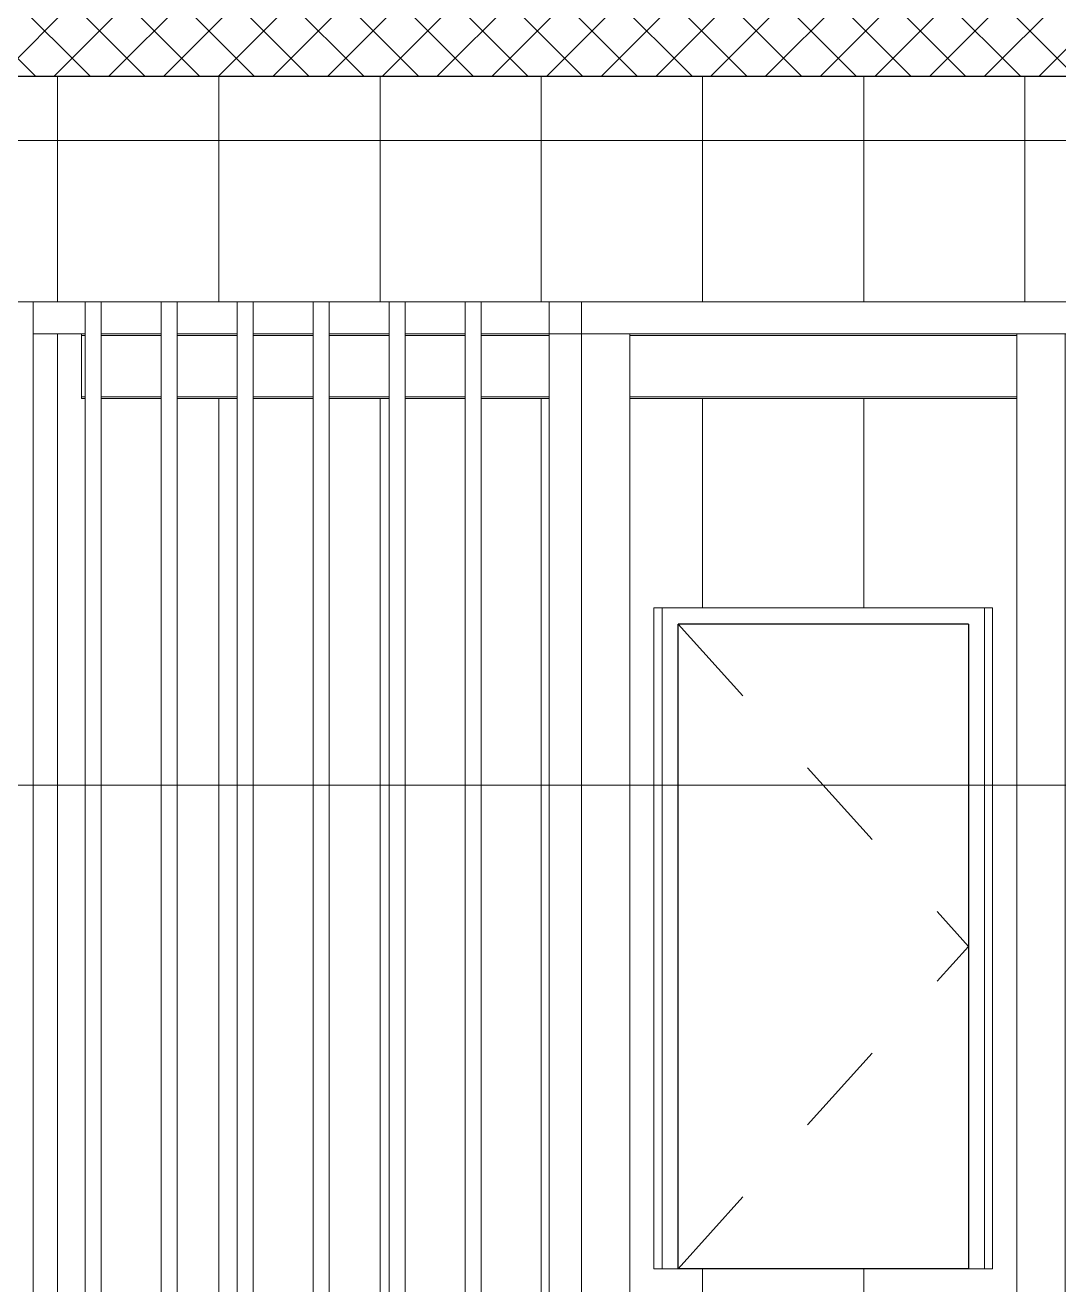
# Model space of a CAD drawing. Extents: x 692141 to 693595, y 1492301 to 1494225.
# Drawn here: x 692328.933 to 692332.138, y 1492383.663 to 1492387.571 of the extents above; entities that cross this region are included whole.
import ezdxf

# ---------------------------------------------------------------- set-up
doc = ezdxf.new("R2010")
doc.units = 0
doc.header["$MEASUREMENT"] = 0
for name, pattern in [('Centre', [7937.5, 1587.5, -1190.625, 3968.75, -1190.625]), ('Dash 0_6 mm_5_', [600, 300, -300]), ('Grid Line', [5556.25, 3175, -793.75, 793.75, -793.75]), ('Hidden_2_', [3571.875, 2381.25, -1190.625])]:
    doc.linetypes.add(name, pattern=pattern)
for name, color, linetype, lineweight in [('A-COLS', 52, 'Continuous', 5), ('A-DOOR-FRAM', 31, 'Continuous', 5), ('A-FLOR-LEVL', 8, 'Grid Line', 5), ('A-GLAZ-CWMG', 51, 'Continuous', 5), ('A-WALL-PATT', 111, 'Continuous', 5), ('S-BEAM', 12, 'Continuous', 5)]:
    doc.layers.add(name, color=color, linetype=linetype, lineweight=lineweight)
doc.layers.add('A-DOOR', color=2, linetype='Continuous')
doc.layers.add('A-WALL', color=2, linetype='Continuous')

# ---------------------------------------------------------------- blocks, each defined once
blk = doc.blocks.new('Rectangular Mullion - 50 x 100mm-124523-500_ELEVATION 4')
at = {"layer": 'A-GLAZ-CWMG', "color": 7}
for p, q in [((72799.6363114673, 11900), (72899.63631146729, 11900)), ((72799.6363114673, 8500), (72799.6363114673, 11900)), ((72899.63631146729, 11900), (72899.63631146729, 8500))]:
    blk.add_line(p, q, dxfattribs=at)
blk = doc.blocks.new('Rectangular Mullion - 50 x 100mm-113344-500_ELEVATION 4')
at = {"layer": 'A-GLAZ-CWMG', "color": 7}
for p, q in [((71149.63631146731, 11900), (71199.63631146731, 11900)), ((71149.63631146731, 11900), (71149.63631146731, 5750.000000001166)), ((71199.63631146731, 5750.000000001166), (71199.63631146731, 11900)), ((71149.63631146731, 5741.000000001177), (71149.63631146731, 5509.000000001183)), ((71199.63631146731, 5509.000000001183), (71199.63631146731, 5741.000000001177)), ((71149.63631146731, 5500.000000001193), (71149.63631146731, 5400.000000000934)), ((71199.63631146731, 5400.000000000934), (71199.63631146731, 5500.000000001193)), ((71199.63631146731, 5400.000000000934), (71149.63631146731, 5400.000000000934))]:
    blk.add_line(p, q, dxfattribs=at)
blk = doc.blocks.new('Rectangular Mullion - 50 x 100mm-113340-500_ELEVATION 4')
at = {"layer": 'A-GLAZ-CWMG', "color": 7}
for p, q in [((71360.35059739932, 11900), (71410.35059739932, 11900)), ((71360.35059739932, 11900), (71360.35059739932, 5750.000000001166)), ((71410.35059739932, 5750.000000001166), (71410.35059739932, 11900)), ((71360.35059739932, 5741.000000001177), (71360.35059739932, 5509.000000001183)), ((71410.35059739932, 5509.000000001183), (71410.35059739932, 5741.000000001177)), ((71360.35059739932, 5500.000000001193), (71360.35059739932, 5400.000000000934)), ((71410.35059739932, 5400.000000000934), (71410.35059739932, 5500.000000001193)), ((71410.35059739932, 5400.000000000934), (71360.35059739932, 5400.000000000934))]:
    blk.add_line(p, q, dxfattribs=at)
blk = doc.blocks.new('Rectangular Mullion - 50 x 100mm-98015-500_ELEVATION 4')
at = {"layer": 'A-GLAZ-CWMG', "color": 7}
for p, q in [((72799.6363114673, 11800), (72799.6363114673, 11900)), ((72799.6363114673, 11900), (74499.63631149073, 11900)), ((74499.63631149073, 11900), (74499.63631149073, 11800)), ((74499.63631149073, 11800), (72799.6363114673, 11800))]:
    blk.add_line(p, q, dxfattribs=at)
blk = doc.blocks.new('Rectangular Mullion - 50 x 100mm-V104-500_ELEVATION 4')
at = {"layer": 'A-GLAZ-CWMG', "color": 7}
for p, q in [((71099.6363114439, 11800), (71099.6363114439, 11900)), ((71099.6363114439, 11900), (72799.63631146733, 11900)), ((72799.63631146733, 11900), (72799.63631146733, 11800)), ((71149.63631146731, 11800), (71099.6363114439, 11800)), ((71360.3505973993, 11800), (71199.63631146733, 11800)), ((71596.06488302653, 11800), (71410.3505973993, 11800)), ((71831.77916865374, 11800), (71646.06488302653, 11800)), ((72067.4934542809, 11800), (71881.77916865374, 11800)), ((72303.20773990813, 11800), (72117.49345428092, 11800)), ((72538.92202553533, 11800), (72353.20773990813, 11800)), ((72799.63631146733, 11800), (72588.92202553533, 11800))]:
    blk.add_line(p, q, dxfattribs=at)
blk = doc.blocks.new('M_Rectangular Column - 150 x 150mm-114723-500_ELEVATION 4')
at = {"layer": 'A-COLS', "color": 7}
for p, q in [((74249.63631149074, 11800), (74399.63631149073, 11800)), ((74249.63631149074, 175.0000000000014), (74249.63631149074, 11800)), ((74399.63631149073, 11800), (74399.63631149073, 175.0000000000014))]:
    blk.add_line(p, q, dxfattribs=at)
blk = doc.blocks.new('Rectangular and Square Hollow Sections - TUBR200x100x4_5-115500-500_ELEVATION 4')
at = {"layer": 'S-BEAM', "color": 7}
for p, q in [((71349.63631149076, 11600), (71349.63631149076, 11800)), ((71349.63631149076, 11800), (71360.3505973993, 11800)), ((71349.63631149076, 11604.5), (71349.63631149076, 11795.5)), ((71410.3505973993, 11800), (71596.06488302653, 11800)), ((71646.06488302653, 11800), (71831.77916865374, 11800)), ((71881.77916865374, 11800), (72067.4934542809, 11800)), ((72117.4934542809, 11800), (72303.20773990812, 11800)), ((72353.20773990813, 11800), (72538.92202553531, 11800)), ((72588.92202553531, 11800), (72799.6363114673, 11800)), ((72899.63631146731, 11800), (72999.63631149076, 11800)), ((71349.63631149076, 11600), (71360.3505973993, 11600)), ((71410.3505973993, 11600), (71596.06488302653, 11600)), ((71646.06488302653, 11600), (71831.77916865374, 11600)), ((71881.77916865374, 11600), (72067.4934542809, 11600)), ((72117.4934542809, 11600), (72303.20773990812, 11600)), ((72353.20773990813, 11600), (72538.92202553531, 11600)), ((72588.92202553531, 11600), (72799.6363114673, 11600))]:
    blk.add_line(p, q, dxfattribs=at)
at = {"layer": 'S-BEAM', "color": 7, "linetype": 'Hidden_2_'}
for p, q in [((71360.3505973993, 11795.5), (71349.63631149076, 11795.5)), ((71596.06488302653, 11795.5), (71410.3505973993, 11795.5)), ((71831.77916865374, 11795.5), (71646.06488302653, 11795.5)), ((72067.4934542809, 11795.5), (71881.77916865374, 11795.5)), ((72303.20773990812, 11795.5), (72117.4934542809, 11795.5)), ((72538.92202553531, 11795.5), (72353.20773990813, 11795.5)), ((72799.6363114673, 11795.5), (72588.92202553531, 11795.5)), ((71360.3505973993, 11604.5), (71349.63631149076, 11604.5)), ((71596.06488302653, 11604.5), (71410.3505973993, 11604.5)), ((71831.77916865374, 11604.5), (71646.06488302653, 11604.5)), ((72067.4934542809, 11604.5), (71881.77916865374, 11604.5)), ((72303.20773990812, 11604.5), (72117.4934542809, 11604.5)), ((72538.92202553531, 11604.5), (72353.20773990813, 11604.5)), ((72799.6363114673, 11604.5), (72588.92202553531, 11604.5))]:
    blk.add_line(p, q, dxfattribs=at)
blk = doc.blocks.new('Rectangular and Square Hollow Sections - TUBR200x100x4_5-111848-500_ELEVATION 4')
at = {"layer": 'S-BEAM', "color": 7}
for p, q in [((73049.63631149071, 11600), (73049.63631149071, 11800)), ((73049.63631149071, 11800), (74249.63631149071, 11800)), ((73049.63631149071, 11604.5), (73049.63631149071, 11795.5)), ((74249.63631149071, 11800), (74249.63631149071, 11600)), ((74249.63631149071, 11795.5), (74249.63631149071, 11604.5)), ((73049.63631149071, 11600), (74249.63631149071, 11600))]:
    blk.add_line(p, q, dxfattribs=at)
at = {"layer": 'S-BEAM', "color": 7, "linetype": 'Hidden_2_'}
for p, q in [((73049.63631149071, 11795.5), (74249.63631149071, 11795.5)), ((73049.63631149071, 11604.5), (74249.63631149071, 11604.5))]:
    blk.add_line(p, q, dxfattribs=at)
blk = doc.blocks.new('HAVI-DC_R19_AR_110_RISER_rvt-2-500_ELEVATION 4')
at = {"lineweight": 5}
for name, p in [('Rectangular Mullion - 50 x 100mm-V104-500_ELEVATION 4', (0, 0)), ('Rectangular Mullion - 50 x 100mm-113344-500_ELEVATION 4', (0, 0)), ('Rectangular Mullion - 50 x 100mm-113340-500_ELEVATION 4', (0, 0)), ('Rectangular Mullion - 50 x 100mm-113340-500_ELEVATION 4', (235.7142856272073, 0)), ('Rectangular Mullion - 50 x 100mm-113340-500_ELEVATION 4', (471.4285712544116, 0)), ('Rectangular Mullion - 50 x 100mm-113340-500_ELEVATION 4', (707.1428568815986, 0)), ('Rectangular Mullion - 50 x 100mm-113340-500_ELEVATION 4', (942.8571425088028, 0)), ('Rectangular Mullion - 50 x 100mm-113340-500_ELEVATION 4', (1178.571428136007, 0)), ('Rectangular Mullion - 50 x 100mm-124523-500_ELEVATION 4', (0, 0)), ('Rectangular Mullion - 50 x 100mm-98015-500_ELEVATION 4', (0, 0)), ('Rectangular and Square Hollow Sections - TUBR200x100x4_5-115500-500_ELEVATION 4', (0, 0)), ('M_Rectangular Column - 150 x 150mm-114723-500_ELEVATION 4', (-1350.000000000005, 0)), ('Rectangular and Square Hollow Sections - TUBR200x100x4_5-111848-500_ELEVATION 4', (0, 0)), ('M_Rectangular Column - 150 x 150mm-114723-500_ELEVATION 4', (0, 0))]:
    blk.add_blockref(name, p, dxfattribs=at)
blk = doc.blocks.new('Door_Swing_Single Flush Panel - 900 x 2000mm_SD-87358-500_ELEVATION 4')
at = {"layer": 'A-DOOR', "color": 47, "linetype": 'Dash 0_6 mm_5_'}
for p in [(73199.6363114908, 10900), (73199.6363114908, 8900)]:
    blk.add_line(p, (74099.6363114908, 9900), dxfattribs=at)
at = {"layer": 'A-DOOR', "color": 7}
for p, q in [((74099.6363114908, 10900.00000000001), (73199.6363114908, 10900.00000000001)), ((73199.6363114908, 8900), (73199.6363114908, 10900.00000000001)), ((74099.6363114908, 10900.00000000001), (74099.6363114908, 8900)), ((74099.6363114908, 8900), (73199.6363114908, 8900))]:
    blk.add_line(p, q, dxfattribs=at)
at = {"layer": 'A-DOOR-FRAM', "color": 7}
for p, q in [((74149.6363114908, 10950.00000000001), (73149.6363114908, 10950.00000000001)), ((73149.6363114908, 8900), (73149.6363114908, 10950.00000000001)), ((74149.6363114908, 10950.00000000001), (74149.6363114908, 8900)), ((73199.6363114908, 10900), (73199.6363114908, 8900)), ((73199.6363114908, 10900), (74099.6363114908, 10900)), ((74099.6363114908, 8900), (74099.6363114908, 10900)), ((73199.6363114908, 8900), (73149.6363114908, 8900)), ((74149.6363114908, 8900), (74099.6363114908, 8900))]:
    blk.add_line(p, q, dxfattribs=at)
blk = doc.blocks.new('HAVI-DC_R19_AR_103_LEVEL 2 FLOOR_rvt-2-500_ELEVATION 4')
at = {"lineweight": 5}
blk.add_blockref('Door_Swing_Single Flush Panel - 900 x 2000mm_SD-87358-500_ELEVATION 4', (0, 0), dxfattribs=at)
blk = doc.blocks.new('HAVI-DC_R19_AR_120_STRUCTURE_rvt-2-500_ELEVATION 4')
at = {"layer": 'S-BEAM', "color": 7}
blk.add_line((73124.63631149079, 8899.999999999998), (74174.6363114908, 8899.999999999998), dxfattribs=at)
blk = doc.blocks.new('Walls 2 - Walls 2-316770-500_ELEVATION 4')
at = {"layer": 'A-WALL-PATT'}
h = blk.add_hatch(dxfattribs=at)
h.set_pattern_fill('FP_50', color=49, style=0, pattern_type=2)
h.set_pattern_definition([(45, (266899.66, 0), (-84.8528137423857, 84.8528137423857), []), (135, (266899.66, 0), (-84.8528137423857, -84.85281374238569), [])])
h.paths.add_polyline_path([(165725.033616764, 9099.999999999663), (159938.7526985987, 9422.33144578243), (160166.8933036091, 9099.999999999663), (164466.1054704802, 9099.999999999663)], flags=0)
h.paths.add_polyline_path([(109518.5247337433, 9099.999999999663), (111964.2575772016, 9099.999999999663), (110500.3483715241, 11168.30331996044), (109035.9069201185, 9099.999999999663), (109439.2276390238, 9099.999999999663)], flags=0)
h.paths.add_polyline_path([(99575.62917185752, 9099.999999999663), (108833.2465033203, 9099.999999999663), (110431.2569855498, 11347.14811610698), (110451.3893613049, 11360.12131372091), (110491.6162692514, 11378.03770539385), (110535.4815488925, 11369.04402118268), (110573.4719991573, 11343.44292353153), (110613.2310564947, 11295.11208163809), (112166.893303609, 9099.999999999663), (122416.9363114623, 9099.999999999663), (122422.0920828179, 11304.83352235996), (122434.280801053, 11333.57159757265), (122465.2814898869, 11364.3526064163), (122487.866874337, 11372.89807580033), (122511.4057485874, 11372.89807580037), (122533.9911330375, 11364.35260641644), (122553.7932941595, 11347.93515054572), (122569.2079786273, 11324.9028557513), (122578.9863803801, 11296.52298055726), (122582.3363114623, 11269.05679897658), (122582.3363114623, 9099.999999999663), (132833.2465033204, 9099.999999999663), (134081.3427552906, 10862.74826084876), (49899.63631146726, 15552.18721658816), (49899.63631146726, 14546.68701532904), (32099.64734712276, 14546.68701532904), (32099.64734712276, 12231.99238689879), (32479.64734712274, 12231.99238689879), (32479.64734712274, 12057.47501844791), (42369.6363114671, 12057.47501844791), (42369.6363114671, 12231.99238689883), (42929.63631146718, 12231.99238689883), (42929.63631146718, 11150.00000000003), (50416.93631146233, 11150.00000000003), (50422.09208281825, 11304.83352236068), (50434.28080105393, 11333.57159757383), (50465.281489887, 11364.3526064163), (50487.86687433705, 11372.89807580044), (50511.40574858748, 11372.8980758004), (50533.99113303752, 11364.35260641637), (50553.79329415954, 11347.93515054572), (50569.2079786274, 11324.90285575126), (50578.98638038018, 11296.52298055719), (50582.33631146234, 11239.82652702776), (50582.33631146234, 11150.00000000003), (61866.22020425883, 11150.00000000003), (61966.94550729638, 11301.06777850591), (61997.14501371959, 11322.75017457541), (62029.28265719483, 11332.99879199162), (62059.48216361817, 11330.57749624065), (62084.10102681731, 11315.77833132467), (62100.16984855504, 11290.38629494489), (62105.750491779, 11257.4640414353), (62095.71540026084, 11211.10251214242), (62068.16693325013, 11150.00000000003), (62937.48072384544, 11150.00000000003), (62899.10277437821, 11220.98248044986), (62893.52213115423, 11257.46404143513), (62899.10277437823, 11290.38629494489), (62915.17159611599, 11315.77833132481), (62943.90868069955, 11330.90768150253), (62969.98996573844, 11332.99879199159), (63002.12760921371, 11322.75017457537), (63032.32711563678, 11301.06777850595), (63074.06582815055, 11243.44578068922), (63133.05241867427, 11150.00000000003), (66099.63631146724, 11150.00000000003), (66099.6363114672, 12600.00000000005), (74899.63631066507, 12600.00000000005), (74899.6363106651, 9099.999999999663), (84572.18092627234, 9099.999999999663), (85969.561560856, 11302.94603136955), (85997.14501371968, 11322.75017457551), (86029.28265719484, 11332.99879199166), (86059.48216361826, 11330.57749624072), (86084.1010268173, 11315.77833132485), (86100.16984855503, 11290.38629494499), (86105.75049177906, 11257.46404143523), (86095.71540026092, 11211.10251214239), (86077.27075843433, 11174.52140533927), (84767.75262110129, 9099.999999999663), (88231.52000182866, 9099.999999999663), (86899.10277437826, 11220.98248044968), (86893.52213115424, 11257.4640414353), (86899.10277437823, 11290.38629494499), (86915.17159611596, 11315.77833132485), (86939.79045931506, 11330.57749624076), (86969.98996573802, 11332.99879199173), (87016.18214631766, 11312.65941230302), (87032.32711563677, 11301.06777850605), (87074.06582815057, 11243.44578068926), (88427.09169665749, 9099.999999999663), (98416.93631146228, 9099.999999999663), (98422.09208281749, 11304.83352235881), (98434.28080105287, 11333.57159757241), (98465.28148988695, 11364.35260641633), (98487.866874337, 11372.8980758004), (98511.40574858742, 11372.89807580044), (98533.99113303746, 11364.35260641637), (98553.79329415949, 11347.93515054568), (98569.20797862735, 11324.90285575123), (98578.98638038014, 11296.52298055723), (98582.33631146229, 11269.0567989764), (98582.33631146229, 9099.999999999663), (99453.05272110083, 9099.999999999663)], flags=0)
h.paths.add_polyline_path([(159964.2575772017, 9099.999999999663), (159727.7995432287, 9434.082834372779), (157365.6204265807, 9565.670743884175), (157035.9069201187, 9099.999999999663), (159756.3128359027, 9099.999999999663)], flags=0)
h.paths.add_polyline_path([(156833.2465033204, 9099.999999999663), (157170.6500664448, 9576.531792449972), (146582.3363114622, 10166.36601054505), (146582.3363114622, 9099.999999999663), (156616.4510795178, 9099.999999999663)], flags=0)
h.paths.add_polyline_path([(145637.1689076169, 9099.999999999663), (146416.9363114623, 9099.999999999663), (146416.9363114623, 10175.57980812701), (134953.6436132292, 10814.15573644956), (136166.893303609, 9099.999999999663), (145626.9349321704, 9099.999999999663)], flags=0)
h.paths.add_polyline_path([(135732.8838347653, 9099.999999999663), (135964.2575772016, 9099.999999999663), (134742.6904578592, 10825.90712503998), (134276.3131154265, 10851.88721228307), (133035.9069201186, 9099.999999999663), (135684.0393702846, 9099.999999999663)], flags=0)
at = {"layer": 'A-WALL', "color": 7}
blk.add_line((66099.63631146736, 12600), (74899.63631066521, 12600), dxfattribs=at)

msp = doc.modelspace()

# ---------------------------------------------------------------- hatches: boundary and pattern name
at = {"layer": 'A-WALL-PATT'}
h = msp.add_hatch(dxfattribs=at)
h.set_pattern_fill('FP_42', color=8, scale=0.001, style=0, pattern_type=2)
h.set_pattern_definition([(90, (692332.5330524234, 1492380.613383746), (-0.5, 3.061616997868383e-17), [])])
h.paths.add_polyline_path([(692330.8080527348, 1492380.613383746), (692330.8830527348, 1492380.613383746), (692330.8830527348, 1492381.763383746), (692330.8080527348, 1492381.763383746), (692330.8080527348, 1492381.441289269)], flags=0)
h.paths.add_polyline_path([(692330.5580527348, 1492380.613383746), (692330.5580527348, 1492381.362583746), (692330.4080527348, 1492381.362583746), (692330.4080527348, 1492380.613383746)], flags=0)
h.paths.add_polyline_path([(692328.7580527348, 1492380.613383746), (692328.9080527348, 1492380.613383746), (692328.9080527348, 1492386.613383746), (692328.8580527348, 1492386.613383746), (692328.8580527348, 1492386.713383746), (692332.2580527348, 1492386.713383746), (692332.2637624132, 1492383.858681541), (692332.2924075564, 1492383.84892215), (692332.3122097175, 1492383.8325455), (692332.3322667609, 1492383.79791898), (692332.3391082893, 1492383.767801826), (692332.3407527348, 1492383.72332903), (692332.3407527348, 1492380.613383746), (692332.3580527348, 1492380.613383746), (692332.3580527348, 1492380.714860893), (692332.408052734, 1492380.714860893), (692332.408052734, 1492380.779860893), (692332.3580527348, 1492380.779860893), (692332.3580527348, 1492381.079860893), (692332.408052734, 1492381.079860893), (692332.408052734, 1492387.413383747), (692323.8580527348, 1492387.413383747), (692323.8580527348, 1492381.263760571), (692323.9773856339, 1492381.079860893), (692328.7580527348, 1492381.078383746), (692328.7580527348, 1492380.778383747), (692328.7080527348, 1492380.778383747), (692328.7080527348, 1492380.713383746), (692328.7580527348, 1492380.713383746)], flags=0)
h.paths.add_polyline_path([(692328.9580527348, 1492380.613383746), (692329.0080527348, 1492380.613383746), (692329.0080527348, 1492382.063383746), (692329.0326527348, 1492382.063383746), (692329.0326527348, 1492382.963383746), (692329.1187670208, 1492382.963383746), (692329.1187670208, 1492386.413383747), (692329.1080527349, 1492386.417883746), (692329.1080527349, 1492386.613383746), (692328.9580527348, 1492386.608883746), (692328.9580527348, 1492380.635605969)], flags=0)
h.paths.add_polyline_path([(692331.9330527348, 1492380.613383746), (692332.0080527348, 1492380.613383746), (692332.0080527348, 1492381.763383746), (692331.9330527348, 1492381.763383746), (692331.9330527348, 1492381.441289269)], flags=0)
h.paths.add_polyline_path([(692330.5580527348, 1492381.413383747), (692330.5580527348, 1492381.763383746), (692330.4080527348, 1492381.763383746), (692330.4080527348, 1492381.413383747)], flags=0)
h.paths.add_polyline_path([(692330.2973384489, 1492382.063383746), (692330.2973384489, 1492382.343383746), (692330.1116241632, 1492382.343383746), (692330.1116241632, 1492382.063383746), (692330.1219103732, 1492382.063383746)], flags=0)
h.paths.add_polyline_path([(692329.640195592, 1492382.063383746), (692329.7196945259, 1492382.063383746), (692329.7196945259, 1492382.343383746), (692329.640195592, 1492382.343383746), (692329.640195592, 1492382.300699456)], flags=0)
h.paths.add_polyline_path([(692329.1687670207, 1492382.063383746), (692329.3544813064, 1492382.063383746), (692329.3544813064, 1492382.343383746), (692329.1687670207, 1492382.343383746), (692329.1687670207, 1492382.163129552)], flags=0)
h.paths.add_polyline_path([(692329.590195592, 1492382.063383746), (692329.590195592, 1492382.343383746), (692329.4044813063, 1492382.343383746), (692329.4044813063, 1492382.063383746)], flags=0)
h.paths.add_polyline_path([(692329.8259098777, 1492382.063383746), (692329.8259098777, 1492382.343383746), (692329.7396945258, 1492382.343383746), (692329.7396945258, 1492382.063383746)], flags=0)
h.paths.add_polyline_path([(692330.0616241633, 1492382.063383746), (692330.0616241633, 1492382.343383746), (692329.8759098776, 1492382.343383746), (692329.8759098776, 1492382.063383746)], flags=0)
h.paths.add_polyline_path([(692330.4696945259, 1492382.063383746), (692330.4696945259, 1492382.343383746), (692330.3473384489, 1492382.343383746), (692330.3473384489, 1492382.063383746), (692330.4080527348, 1492382.063383746)], flags=0)
h.paths.add_polyline_path([(692330.4896945258, 1492382.063383746), (692330.5580527348, 1492382.063383746), (692330.5580527348, 1492382.343383746), (692330.4896945258, 1492382.343383746)], flags=0)
h.paths.add_polyline_path([(692329.0834527349, 1492382.063383746), (692329.1187670208, 1492382.063383746), (692329.1187670208, 1492382.343383746), (692329.0834527349, 1492382.343383746), (692329.0834527349, 1492382.138233569)], flags=0)
h.paths.add_polyline_path([(692329.640195592, 1492382.363383746), (692329.7196945259, 1492382.363383746), (692329.7196945259, 1492382.643383747), (692329.640195592, 1492382.643383747)], flags=0)
h.paths.add_polyline_path([(692329.4044813063, 1492382.363383746), (692329.590195592, 1492382.363383746), (692329.590195592, 1492382.643383747), (692329.4044813063, 1492382.643383747)], flags=0)
h.paths.add_polyline_path([(692330.5580527348, 1492382.363383746), (692330.5580527348, 1492382.643383747), (692330.4896945258, 1492382.643383747), (692330.4896945258, 1492382.363383746)], flags=0)
h.paths.add_polyline_path([(692329.1687670207, 1492382.363383746), (692329.3544813064, 1492382.363383746), (692329.3544813064, 1492382.643383747), (692329.1687670207, 1492382.643383747)], flags=0)
h.paths.add_polyline_path([(692330.1116241632, 1492382.363383746), (692330.2973384489, 1492382.363383746), (692330.2973384489, 1492382.643383747), (692330.1116241632, 1492382.643383747), (692330.1116241632, 1492382.438269359)], flags=0)
h.paths.add_polyline_path([(692330.4696945259, 1492382.363383746), (692330.4696945259, 1492382.643383747), (692330.3473384489, 1492382.643383747), (692330.3473384489, 1492382.363383746)], flags=0)
h.paths.add_polyline_path([(692329.7396945258, 1492382.363383746), (692329.8259098777, 1492382.363383746), (692329.8259098777, 1492382.643383747), (692329.7396945258, 1492382.643383747)], flags=0)
h.paths.add_polyline_path([(692329.0834527349, 1492382.363383746), (692329.1187670208, 1492382.363383746), (692329.1187670208, 1492382.643383747), (692329.0834527349, 1492382.643383747)], flags=0)
h.paths.add_polyline_path([(692329.8759098776, 1492382.363383746), (692330.0616241633, 1492382.363383746), (692330.0616241633, 1492382.643383747), (692329.8759098776, 1492382.643383747), (692329.8759098776, 1492382.369484407)], flags=0)
h.paths.add_polyline_path([(692329.8259098777, 1492382.663383747), (692329.8259098777, 1492382.912583746), (692329.7396945258, 1492382.912583746), (692329.7396945258, 1492382.663383747)], flags=0)
h.paths.add_polyline_path([(692329.8759098776, 1492382.663383747), (692330.0616241633, 1492382.663383747), (692330.0616241633, 1492382.912583746), (692329.8759098776, 1492382.912583746)], flags=0)
h.paths.add_polyline_path([(692330.1116241632, 1492382.663383747), (692330.2973384489, 1492382.663383747), (692330.2973384489, 1492382.912583746), (692330.1116241632, 1492382.912583746)], flags=0)
h.paths.add_polyline_path([(692329.1187670208, 1492382.663383747), (692329.1187670208, 1492382.912583746), (692329.0834527349, 1492382.912583746), (692329.0834527349, 1492382.663383747)], flags=0)
h.paths.add_polyline_path([(692329.7196945259, 1492382.663383747), (692329.7196945259, 1492382.912583746), (692329.640195592, 1492382.912583746), (692329.640195592, 1492382.663383747)], flags=0)
h.paths.add_polyline_path([(692329.590195592, 1492382.663383747), (692329.590195592, 1492382.912583746), (692329.4044813063, 1492382.912583746), (692329.4044813063, 1492382.663383747)], flags=0)
h.paths.add_polyline_path([(692329.3544813064, 1492382.663383747), (692329.3544813064, 1492382.912583746), (692329.1687670207, 1492382.912583746), (692329.1687670207, 1492382.663383747)], flags=0)
h.paths.add_polyline_path([(692330.5580527348, 1492382.663383747), (692330.5580527348, 1492382.912583746), (692330.4896945258, 1492382.912583746), (692330.4896945258, 1492382.663383747)], flags=0)
h.paths.add_polyline_path([(692330.4696945259, 1492382.663383747), (692330.4696945259, 1492382.912583746), (692330.3473384489, 1492382.912583746), (692330.3473384489, 1492382.663383747)], flags=0)
h.paths.add_polyline_path([(692329.640195592, 1492382.963383746), (692329.8259098777, 1492382.963383746), (692329.8259098777, 1492386.413383747), (692329.640195592, 1492386.413383747), (692329.640195592, 1492383.164934331)], flags=0)
h.paths.add_polyline_path([(692330.3473384489, 1492382.963383746), (692330.5580527348, 1492382.963383746), (692330.5580527348, 1492386.413383747), (692330.3473384489, 1492386.413383747), (692330.3473384489, 1492383.313383746)], flags=0)
h.paths.add_polyline_path([(692329.1687670207, 1492382.963383746), (692329.3544813064, 1492382.963383746), (692329.3544813064, 1492386.413383747), (692329.1687670207, 1492386.413383747), (692329.1687670207, 1492384.61628156)], flags=0)
h.paths.add_polyline_path([(692329.4044813063, 1492382.963383746), (692329.590195592, 1492382.963383746), (692329.590195592, 1492386.413383747), (692329.4044813063, 1492386.413383747), (692329.4044813063, 1492383.060918063)], flags=0)
h.paths.add_polyline_path([(692330.1219103732, 1492382.963383746), (692330.2973384489, 1492382.963383746), (692330.2973384489, 1492386.413383747), (692330.1116241632, 1492386.413383747), (692330.1116241632, 1492382.963383746)], flags=0)
h.paths.add_polyline_path([(692330.0616241633, 1492382.963383746), (692330.0616241633, 1492386.413383747), (692329.8759098776, 1492386.413383747), (692329.8759098776, 1492382.963383746)], flags=0)
h.paths.add_polyline_path([(692331.9483753154, 1492383.613383746), (692332.0080527348, 1492383.613383746), (692332.0080527348, 1492386.413383747), (692330.8080527348, 1492386.413383747), (692330.8080527348, 1492383.613383746), (692331.9330527348, 1492383.613383746)], flags=0)
h.paths.add_polyline_path([(692331.1685309587, 1492383.713383746), (692330.8830527348, 1492383.713383746), (692330.8830527348, 1492385.763383746), (692331.9330527348, 1492385.763383746), (692331.9330527348, 1492383.713383746)], flags=0)

# ---------------------------------------------------------------- linework, layer by layer
at = {"layer": 'A-FLOR-LEVL', "linetype": 'Centre'}
for p, q in [((692278.3000830481, 1492387.213383747), (692547.7862502306, 1492387.213383747)), ((692278.3000830481, 1492385.213383747), (692547.7862502306, 1492385.213383747))]:
    msp.add_line(p, q, dxfattribs=at)
at = {"layer": 'A-WALL-PATT', "color": 8}
for p, q in [((692332.408052734, 1492387.413383747), (692323.8580527348, 1492387.413383747)), ((692330.8830527348, 1492383.713383746), (692330.8830527348, 1492385.763383746)), ((692330.8830527348, 1492385.763383746), (692331.9330527348, 1492385.763383746)), ((692331.9330527348, 1492385.763383746), (692331.9330527348, 1492383.713383746)), ((692331.9330527348, 1492383.713383746), (692330.8830527348, 1492383.713383746))]:
    msp.add_line(p, q, dxfattribs=at)

# ---------------------------------------------------------------- block references
at = {"layer": 'A-WALL-PATT', "color": 8, "xscale": 0.001, "yscale": 0.001, "zscale": 0.001}
for name in ['Walls 2 - Walls 2-316770-500_ELEVATION 4', 'HAVI-DC_R19_AR_110_RISER_rvt-2-500_ELEVATION 4', 'HAVI-DC_R19_AR_103_LEVEL 2 FLOOR_rvt-2-500_ELEVATION 4', 'HAVI-DC_R19_AR_120_STRUCTURE_rvt-2-500_ELEVATION 4']:
    msp.add_blockref(name, (692257.7584164233, 1492374.813383746), dxfattribs=at)

doc.saveas('drawing.dxf')
